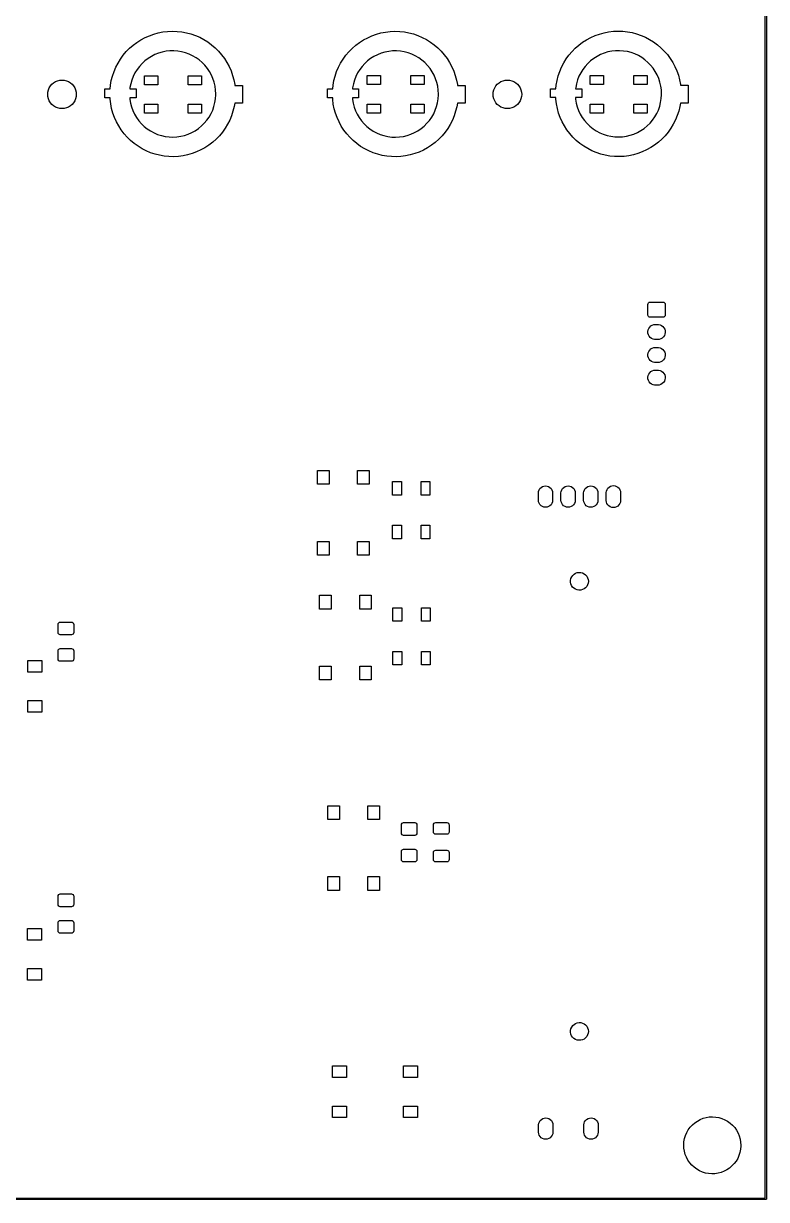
# Model space of a CAD drawing. Extents: x 119 to 479, y -311 to -51.
# Drawn here: x 395.8 to 479.1, y -311.1 to -179.1 of the extents above; entities that cross this region are included whole.
import ezdxf

# ---------------------------------------------------------------- set-up
doc = ezdxf.new("R2010")
doc.units = 0
doc.layers.add('BLACK', color=7, linetype='CONTINUOUS')

msp = doc.modelspace()

# ---------------------------------------------------------------- linework, layer by layer
at = {"layer": 'BLACK', "linetype": 'CONTINUOUS'}
for p, q in [((478.925, -310.925), (478.925, -51.075)), ((479.075, -51), (479.075, -311)), ((408.913, -180.973), (409.378, -180.723)), ((409.378, -180.723), (409.861, -180.509)), ((409.861, -180.509), (410.358, -180.331)), ((410.358, -180.331), (410.868, -180.191)), ((410.868, -180.191), (411.386, -180.09)), ((411.386, -180.09), (411.911, -180.028)), ((411.911, -180.028), (412.438, -180.005)), ((412.438, -180.005), (412.966, -180.022)), ((412.966, -180.022), (413.492, -180.079)), ((413.492, -180.079), (414.011, -180.175)), ((414.011, -180.175), (414.522, -180.309)), ((414.522, -180.309), (415.021, -180.482)), ((415.021, -180.482), (415.506, -180.691)), ((415.506, -180.691), (415.974, -180.936)), ((433.883, -180.983), (434.348, -180.733)), ((434.348, -180.733), (434.831, -180.519)), ((434.831, -180.519), (435.328, -180.341)), ((435.328, -180.341), (435.838, -180.201)), ((435.838, -180.201), (436.356, -180.1)), ((436.356, -180.1), (436.881, -180.038)), ((436.881, -180.038), (437.408, -180.015)), ((437.408, -180.015), (437.936, -180.032)), ((437.936, -180.032), (438.462, -180.089)), ((438.462, -180.089), (438.981, -180.185)), ((438.981, -180.185), (439.492, -180.319)), ((439.492, -180.319), (439.991, -180.492)), ((439.991, -180.492), (440.476, -180.701)), ((440.476, -180.701), (440.944, -180.946)), ((458.903, -180.963), (459.368, -180.713)), ((459.368, -180.713), (459.851, -180.499)), ((459.851, -180.499), (460.348, -180.321)), ((460.348, -180.321), (460.858, -180.181)), ((460.858, -180.181), (461.376, -180.08)), ((461.376, -180.08), (461.901, -180.018)), ((461.901, -180.018), (462.428, -179.995)), ((462.428, -179.995), (462.956, -180.012)), ((462.956, -180.012), (463.482, -180.069)), ((463.482, -180.069), (464.001, -180.165)), ((464.001, -180.165), (464.512, -180.299)), ((464.512, -180.299), (465.011, -180.472)), ((465.011, -180.472), (465.496, -180.681)), ((465.496, -180.681), (465.964, -180.926)), ((407.277, -182.298), (407.647, -181.922)), ((407.647, -181.922), (408.045, -181.574)), ((408.045, -181.574), (408.468, -181.257)), ((408.468, -181.257), (408.913, -180.973)), ((415.974, -180.936), (416.422, -181.216)), ((416.422, -181.216), (416.848, -181.528)), ((416.848, -181.528), (417.249, -181.871)), ((417.249, -181.871), (417.624, -182.244)), ((432.247, -182.308), (432.617, -181.932)), ((432.617, -181.932), (433.015, -181.584)), ((433.015, -181.584), (433.438, -181.267)), ((433.438, -181.267), (433.883, -180.983)), ((440.944, -180.946), (441.392, -181.226)), ((441.392, -181.226), (441.818, -181.538)), ((441.818, -181.538), (442.219, -181.881)), ((442.219, -181.881), (442.594, -182.254)), ((457.267, -182.288), (457.637, -181.912)), ((457.637, -181.912), (458.035, -181.564)), ((458.035, -181.564), (458.458, -181.247)), ((458.458, -181.247), (458.903, -180.963)), ((465.964, -180.926), (466.412, -181.206)), ((466.412, -181.206), (466.838, -181.518)), ((466.838, -181.518), (467.239, -181.861)), ((467.239, -181.861), (467.614, -182.234)), ((406.348, -183.578), (406.625, -183.129)), ((406.625, -183.129), (406.936, -182.701)), ((406.936, -182.701), (407.277, -182.298)), ((409.364, -183.337), (409.041, -183.635)), ((409.713, -183.071), (409.364, -183.337)), ((410.085, -182.837), (409.713, -183.071)), ((410.476, -182.637), (410.085, -182.837)), ((410.884, -182.474), (410.476, -182.637)), ((411.304, -182.349), (410.884, -182.474)), ((411.735, -182.262), (411.304, -182.349)), ((412.171, -182.215), (411.735, -182.262)), ((412.61, -182.207), (412.171, -182.215)), ((413.048, -182.239), (412.61, -182.207)), ((413.482, -182.311), (413.048, -182.239)), ((413.906, -182.422), (413.482, -182.311)), ((414.32, -182.57), (413.906, -182.422)), ((414.718, -182.756), (414.32, -182.57)), ((415.097, -182.977), (414.718, -182.756)), ((415.455, -183.231), (415.097, -182.977)), ((415.788, -183.517), (415.455, -183.231)), ((417.624, -182.244), (417.969, -182.643)), ((417.969, -182.643), (418.284, -183.068)), ((418.284, -183.068), (418.566, -183.514)), ((431.318, -183.588), (431.595, -183.139)), ((431.595, -183.139), (431.906, -182.711)), ((431.906, -182.711), (432.247, -182.308)), ((434.334, -183.347), (434.011, -183.645)), ((434.683, -183.081), (434.334, -183.347)), ((435.055, -182.847), (434.683, -183.081)), ((435.446, -182.647), (435.055, -182.847)), ((435.854, -182.484), (435.446, -182.647)), ((436.274, -182.359), (435.854, -182.484)), ((436.705, -182.272), (436.274, -182.359)), ((437.141, -182.225), (436.705, -182.272)), ((437.58, -182.217), (437.141, -182.225)), ((438.018, -182.249), (437.58, -182.217)), ((438.452, -182.321), (438.018, -182.249)), ((438.876, -182.432), (438.452, -182.321)), ((439.29, -182.58), (438.876, -182.432)), ((439.688, -182.766), (439.29, -182.58)), ((440.067, -182.987), (439.688, -182.766)), ((440.425, -183.241), (440.067, -182.987)), ((440.758, -183.527), (440.425, -183.241)), ((442.594, -182.254), (442.939, -182.653)), ((442.939, -182.653), (443.254, -183.078)), ((443.254, -183.078), (443.536, -183.524)), ((456.338, -183.568), (456.615, -183.119)), ((456.615, -183.119), (456.926, -182.691)), ((456.926, -182.691), (457.267, -182.288)), ((459.354, -183.327), (459.031, -183.625)), ((459.703, -183.061), (459.354, -183.327)), ((460.075, -182.827), (459.703, -183.061)), ((460.466, -182.627), (460.075, -182.827)), ((460.874, -182.464), (460.466, -182.627)), ((461.294, -182.339), (460.874, -182.464)), ((461.725, -182.252), (461.294, -182.339)), ((462.161, -182.205), (461.725, -182.252)), ((462.6, -182.197), (462.161, -182.205)), ((463.038, -182.229), (462.6, -182.197)), ((463.472, -182.301), (463.038, -182.229)), ((463.896, -182.412), (463.472, -182.301)), ((464.31, -182.56), (463.896, -182.412)), ((464.708, -182.746), (464.31, -182.56)), ((465.087, -182.967), (464.708, -182.746)), ((465.445, -183.221), (465.087, -182.967)), ((465.778, -183.507), (465.445, -183.221)), ((467.614, -182.234), (467.959, -182.633)), ((467.959, -182.633), (468.274, -183.058)), ((468.274, -183.058), (468.556, -183.504)), ((405.729, -185.034), (405.899, -184.534)), ((405.899, -184.534), (406.106, -184.048)), ((406.106, -184.048), (406.348, -183.578)), ((408.251, -184.684), (408.054, -185.076)), ((408.482, -184.311), (408.251, -184.684)), ((408.746, -183.96), (408.482, -184.311)), ((409.041, -183.635), (408.746, -183.96)), ((416.094, -183.832), (415.788, -183.517)), ((416.371, -184.173), (416.094, -183.832)), ((416.615, -184.538), (416.371, -184.173)), ((416.825, -184.923), (416.615, -184.538)), ((418.566, -183.514), (418.813, -183.981)), ((418.813, -183.981), (419.025, -184.465)), ((419.025, -184.465), (419.2, -184.963)), ((430.699, -185.044), (430.869, -184.544)), ((430.869, -184.544), (431.076, -184.058)), ((431.076, -184.058), (431.318, -183.588)), ((433.221, -184.694), (433.024, -185.086)), ((433.452, -184.321), (433.221, -184.694)), ((433.716, -183.97), (433.452, -184.321)), ((434.011, -183.645), (433.716, -183.97)), ((441.064, -183.842), (440.758, -183.527)), ((441.341, -184.183), (441.064, -183.842)), ((441.585, -184.548), (441.341, -184.183)), ((441.795, -184.933), (441.585, -184.548)), ((443.536, -183.524), (443.783, -183.991)), ((443.783, -183.991), (443.995, -184.475)), ((443.995, -184.475), (444.17, -184.973)), ((455.719, -185.024), (455.889, -184.524)), ((455.889, -184.524), (456.096, -184.038)), ((456.096, -184.038), (456.338, -183.568)), ((458.241, -184.674), (458.044, -185.066)), ((458.472, -184.301), (458.241, -184.674)), ((458.736, -183.95), (458.472, -184.301)), ((459.031, -183.625), (458.736, -183.95)), ((466.084, -183.822), (465.778, -183.507)), ((466.361, -184.163), (466.084, -183.822)), ((466.605, -184.528), (466.361, -184.163)), ((466.815, -184.913), (466.605, -184.528)), ((468.556, -183.504), (468.803, -183.971)), ((468.803, -183.971), (469.015, -184.455)), ((469.015, -184.455), (469.19, -184.953)), ((398.766, -186.15), (398.929, -185.959)), ((398.929, -185.959), (399.12, -185.796)), ((399.12, -185.796), (399.334, -185.664)), ((399.334, -185.664), (399.566, -185.568)), ((399.566, -185.568), (399.81, -185.51)), ((399.81, -185.51), (400.06, -185.49)), ((400.06, -185.49), (400.31, -185.51)), ((400.31, -185.51), (400.554, -185.568)), ((400.554, -185.568), (400.786, -185.664)), ((400.786, -185.664), (401, -185.796)), ((401, -185.796), (401.191, -185.959)), ((401.191, -185.959), (401.354, -186.15)), ((405.504, -186.065), (405.597, -185.545)), ((405.597, -185.545), (405.729, -185.034)), ((407.771, -185.907), (407.688, -186.338)), ((407.894, -185.485), (407.771, -185.907)), ((408.054, -185.076), (407.894, -185.485)), ((409.315, -186.01), (409.315, -185.01)), ((409.315, -185.01), (410.815, -185.01)), ((410.815, -186.01), (409.315, -186.01)), ((410.815, -185.01), (410.815, -186.01)), ((414.215, -186.01), (414.215, -185.01)), ((414.215, -185.01), (415.715, -185.01)), ((415.715, -186.01), (414.215, -186.01)), ((415.715, -185.01), (415.715, -186.01)), ((417, -185.326), (416.825, -184.923)), ((417.137, -185.743), (417, -185.326)), ((417.235, -186.171), (417.137, -185.743)), ((419.2, -184.963), (419.337, -185.473)), ((419.337, -185.473), (419.436, -185.992)), ((419.436, -185.992), (419.446, -186.085)), ((430.474, -186.075), (430.567, -185.555)), ((430.567, -185.555), (430.699, -185.044)), ((432.741, -185.917), (432.658, -186.348)), ((432.864, -185.495), (432.741, -185.917)), ((433.024, -185.086), (432.864, -185.495)), ((434.28, -185.99), (434.28, -184.99)), ((434.28, -184.99), (435.78, -184.99)), ((435.78, -185.99), (434.28, -185.99)), ((435.78, -184.99), (435.78, -185.99)), ((439.18, -185.99), (439.18, -184.99)), ((439.18, -184.99), (440.68, -184.99)), ((440.68, -185.99), (439.18, -185.99)), ((440.68, -184.99), (440.68, -185.99)), ((441.97, -185.336), (441.795, -184.933)), ((442.107, -185.753), (441.97, -185.336)), ((442.205, -186.181), (442.107, -185.753)), ((444.17, -184.973), (444.307, -185.483)), ((444.307, -185.483), (444.406, -186.002)), ((444.406, -186.002), (444.416, -186.095)), ((448.726, -186.15), (448.889, -185.959)), ((448.889, -185.959), (449.08, -185.796)), ((449.08, -185.796), (449.294, -185.664)), ((449.294, -185.664), (449.526, -185.568)), ((449.526, -185.568), (449.77, -185.51)), ((449.77, -185.51), (450.02, -185.49)), ((450.02, -185.49), (450.27, -185.51)), ((450.27, -185.51), (450.514, -185.568)), ((450.514, -185.568), (450.746, -185.664)), ((450.746, -185.664), (450.96, -185.796)), ((450.96, -185.796), (451.151, -185.959)), ((451.151, -185.959), (451.314, -186.15)), ((455.494, -186.055), (455.587, -185.535)), ((455.587, -185.535), (455.719, -185.024)), ((457.761, -185.897), (457.678, -186.328)), ((457.884, -185.475), (457.761, -185.897)), ((458.044, -185.066), (457.884, -185.475)), ((459.305, -185.985), (459.305, -184.985)), ((459.305, -184.985), (460.805, -184.985)), ((460.805, -185.985), (459.305, -185.985)), ((460.805, -184.985), (460.805, -185.985)), ((464.205, -185.985), (464.205, -184.985)), ((464.205, -184.985), (465.705, -184.985)), ((465.705, -185.985), (464.205, -185.985)), ((465.705, -184.985), (465.705, -185.985)), ((466.99, -185.316), (466.815, -184.913)), ((467.127, -185.733), (466.99, -185.316)), ((467.225, -186.161), (467.127, -185.733)), ((469.19, -184.953), (469.327, -185.463)), ((469.327, -185.463), (469.426, -185.982)), ((469.426, -185.982), (469.436, -186.075)), ((398.46, -187.09), (398.48, -186.84)), ((398.48, -187.34), (398.46, -187.09)), ((398.48, -186.84), (398.538, -186.596)), ((398.538, -187.584), (398.48, -187.34)), ((398.538, -186.596), (398.634, -186.364)), ((398.634, -186.364), (398.766, -186.15)), ((401.354, -186.15), (401.486, -186.364)), ((401.486, -186.364), (401.582, -186.596)), ((401.582, -186.596), (401.64, -186.84)), ((401.64, -187.34), (401.582, -187.584)), ((401.64, -186.84), (401.66, -187.09)), ((401.66, -187.09), (401.64, -187.34)), ((404.865, -187.469), (404.865, -186.48)), ((404.865, -186.48), (405.462, -186.48)), ((405.462, -186.48), (405.504, -186.065)), ((407.688, -186.338), (407.673, -186.48)), ((407.673, -186.48), (408.365, -186.48)), ((408.365, -186.48), (408.365, -187.469)), ((417.295, -186.606), (417.235, -186.171)), ((417.285, -187.584), (417.314, -187.146)), ((417.315, -187.045), (417.295, -186.606)), ((417.314, -187.146), (417.315, -187.045)), ((419.446, -186.085), (420.315, -186.085)), ((420.315, -186.085), (420.315, -188.085)), ((429.835, -187.479), (429.835, -186.49)), ((429.835, -186.49), (430.432, -186.49)), ((430.432, -186.49), (430.474, -186.075)), ((432.658, -186.348), (432.643, -186.49)), ((432.643, -186.49), (433.335, -186.49)), ((433.335, -186.49), (433.335, -187.479)), ((442.265, -186.616), (442.205, -186.181)), ((442.255, -187.594), (442.284, -187.156)), ((442.285, -187.055), (442.265, -186.616)), ((442.284, -187.156), (442.285, -187.055)), ((444.416, -186.095), (445.285, -186.095)), ((445.285, -186.095), (445.285, -188.095)), ((448.42, -187.09), (448.44, -186.84)), ((448.44, -187.34), (448.42, -187.09)), ((448.44, -186.84), (448.498, -186.596)), ((448.498, -187.584), (448.44, -187.34)), ((448.498, -186.596), (448.594, -186.364)), ((448.594, -186.364), (448.726, -186.15)), ((451.314, -186.15), (451.446, -186.364)), ((451.446, -186.364), (451.542, -186.596)), ((451.542, -186.596), (451.6, -186.84)), ((451.6, -187.34), (451.542, -187.584)), ((451.6, -186.84), (451.62, -187.09)), ((451.62, -187.09), (451.6, -187.34)), ((454.855, -187.459), (454.855, -186.47)), ((454.855, -186.47), (455.452, -186.47)), ((455.452, -186.47), (455.494, -186.055)), ((457.678, -186.328), (457.663, -186.47)), ((457.663, -186.47), (458.355, -186.47)), ((458.355, -186.47), (458.355, -187.459)), ((467.285, -186.596), (467.225, -186.161)), ((467.275, -187.574), (467.304, -187.136)), ((467.305, -187.035), (467.285, -186.596)), ((467.304, -187.136), (467.305, -187.035)), ((469.436, -186.075), (470.305, -186.075)), ((470.305, -186.075), (470.305, -188.075)), ((398.634, -187.816), (398.538, -187.584)), ((398.766, -188.03), (398.634, -187.816)), ((398.929, -188.221), (398.766, -188.03)), ((399.12, -188.384), (398.929, -188.221)), ((399.334, -188.516), (399.12, -188.384)), ((399.566, -188.612), (399.334, -188.516)), ((399.81, -188.67), (399.566, -188.612)), ((400.554, -188.612), (400.31, -188.67)), ((400.786, -188.516), (400.554, -188.612)), ((401, -188.384), (400.786, -188.516)), ((401.191, -188.221), (401, -188.384)), ((401.354, -188.03), (401.191, -188.221)), ((401.486, -187.816), (401.354, -188.03)), ((401.582, -187.584), (401.486, -187.816)), ((405.453, -187.469), (404.865, -187.469)), ((405.461, -187.646), (405.453, -187.469)), ((405.526, -188.17), (405.461, -187.646)), ((405.63, -188.688), (405.526, -188.17)), ((408.365, -187.469), (407.659, -187.469)), ((407.659, -187.469), (407.674, -187.651)), ((407.674, -187.651), (407.749, -188.084)), ((407.749, -188.084), (407.862, -188.508)), ((407.862, -188.508), (408.014, -188.92)), ((409.315, -189.21), (409.315, -188.21)), ((409.315, -188.21), (410.815, -188.21)), ((410.815, -188.21), (410.815, -189.21)), ((414.215, -189.21), (414.215, -188.21)), ((414.215, -188.21), (415.715, -188.21)), ((415.715, -188.21), (415.715, -189.21)), ((416.963, -188.858), (417.108, -188.444)), ((417.108, -188.444), (417.216, -188.018)), ((417.216, -188.018), (417.285, -187.584)), ((419.369, -188.472), (419.242, -188.985)), ((419.434, -188.085), (419.369, -188.472)), ((420.315, -188.085), (419.434, -188.085)), ((430.423, -187.479), (429.835, -187.479)), ((430.431, -187.656), (430.423, -187.479)), ((430.496, -188.18), (430.431, -187.656)), ((430.6, -188.698), (430.496, -188.18)), ((433.335, -187.479), (432.629, -187.479)), ((432.629, -187.479), (432.644, -187.661)), ((432.644, -187.661), (432.719, -188.094)), ((432.719, -188.094), (432.832, -188.518)), ((432.832, -188.518), (432.984, -188.93)), ((434.28, -189.19), (434.28, -188.19)), ((434.28, -188.19), (435.78, -188.19)), ((435.78, -188.19), (435.78, -189.19)), ((439.18, -189.19), (439.18, -188.19)), ((439.18, -188.19), (440.68, -188.19)), ((440.68, -188.19), (440.68, -189.19)), ((441.933, -188.868), (442.078, -188.454)), ((442.078, -188.454), (442.186, -188.028)), ((442.186, -188.028), (442.255, -187.594)), ((444.339, -188.482), (444.212, -188.995)), ((444.404, -188.095), (444.339, -188.482)), ((445.285, -188.095), (444.404, -188.095)), ((448.594, -187.816), (448.498, -187.584)), ((448.726, -188.03), (448.594, -187.816)), ((448.889, -188.221), (448.726, -188.03)), ((449.08, -188.384), (448.889, -188.221)), ((449.294, -188.516), (449.08, -188.384)), ((449.526, -188.612), (449.294, -188.516)), ((449.77, -188.67), (449.526, -188.612)), ((450.514, -188.612), (450.27, -188.67)), ((450.746, -188.516), (450.514, -188.612)), ((450.96, -188.384), (450.746, -188.516)), ((451.151, -188.221), (450.96, -188.384)), ((451.314, -188.03), (451.151, -188.221)), ((451.446, -187.816), (451.314, -188.03)), ((451.542, -187.584), (451.446, -187.816)), ((455.443, -187.459), (454.855, -187.459)), ((455.451, -187.636), (455.443, -187.459)), ((455.516, -188.16), (455.451, -187.636)), ((455.62, -188.678), (455.516, -188.16)), ((458.355, -187.459), (457.649, -187.459)), ((457.649, -187.459), (457.664, -187.641)), ((457.664, -187.641), (457.739, -188.074)), ((457.739, -188.074), (457.852, -188.498)), ((457.852, -188.498), (458.004, -188.91)), ((459.305, -189.185), (459.305, -188.185)), ((459.305, -188.185), (460.805, -188.185)), ((460.805, -188.185), (460.805, -189.185)), ((464.205, -189.185), (464.205, -188.185)), ((464.205, -188.185), (465.705, -188.185)), ((465.705, -188.185), (465.705, -189.185)), ((466.953, -188.848), (467.098, -188.434)), ((467.098, -188.434), (467.206, -188.008)), ((467.206, -188.008), (467.275, -187.574)), ((469.359, -188.462), (469.232, -188.975)), ((469.424, -188.075), (469.359, -188.462)), ((470.305, -188.075), (469.424, -188.075)), ((400.06, -188.69), (399.81, -188.67)), ((400.31, -188.67), (400.06, -188.69)), ((405.773, -189.197), (405.63, -188.688)), ((405.953, -189.693), (405.773, -189.197)), ((406.17, -190.175), (405.953, -189.693)), ((408.014, -188.92), (408.202, -189.317)), ((408.202, -189.317), (408.426, -189.695)), ((408.426, -189.695), (408.682, -190.051)), ((410.815, -189.21), (409.315, -189.21)), ((415.715, -189.21), (414.215, -189.21)), ((416.31, -189.998), (416.562, -189.638)), ((416.562, -189.638), (416.78, -189.257)), ((416.78, -189.257), (416.963, -188.858)), ((418.876, -189.975), (418.638, -190.447)), ((419.078, -189.487), (418.876, -189.975)), ((419.242, -188.985), (419.078, -189.487)), ((430.743, -189.207), (430.6, -188.698)), ((430.923, -189.703), (430.743, -189.207)), ((431.14, -190.185), (430.923, -189.703)), ((432.984, -188.93), (433.172, -189.327)), ((433.172, -189.327), (433.396, -189.705)), ((433.396, -189.705), (433.652, -190.061)), ((435.78, -189.19), (434.28, -189.19)), ((440.68, -189.19), (439.18, -189.19)), ((441.28, -190.008), (441.532, -189.648)), ((441.532, -189.648), (441.75, -189.267)), ((441.75, -189.267), (441.933, -188.868)), ((444.048, -189.497), (443.846, -189.985)), ((444.212, -188.995), (444.048, -189.497)), ((450.02, -188.69), (449.77, -188.67)), ((450.27, -188.67), (450.02, -188.69)), ((455.763, -189.187), (455.62, -188.678)), ((455.943, -189.683), (455.763, -189.187)), ((456.16, -190.165), (455.943, -189.683)), ((458.004, -188.91), (458.192, -189.307)), ((458.192, -189.307), (458.416, -189.685)), ((458.416, -189.685), (458.672, -190.041)), ((460.805, -189.185), (459.305, -189.185)), ((465.705, -189.185), (464.205, -189.185)), ((466.3, -189.988), (466.552, -189.628)), ((466.552, -189.628), (466.77, -189.247)), ((466.77, -189.247), (466.953, -188.848)), ((468.866, -189.965), (468.628, -190.437)), ((469.068, -189.477), (468.866, -189.965)), ((469.232, -188.975), (469.068, -189.477)), ((406.422, -190.639), (406.17, -190.175)), ((406.709, -191.083), (406.422, -190.639)), ((407.028, -191.504), (406.709, -191.083)), ((408.682, -190.051), (408.971, -190.382)), ((408.971, -190.382), (409.287, -190.686)), ((409.287, -190.686), (409.631, -190.96)), ((409.631, -190.96), (409.997, -191.202)), ((409.997, -191.202), (410.384, -191.409)), ((414.627, -191.38), (415.011, -191.167)), ((415.011, -191.167), (415.374, -190.92)), ((415.374, -190.92), (415.714, -190.641)), ((415.714, -190.641), (416.026, -190.333)), ((416.026, -190.333), (416.31, -189.998)), ((418.366, -190.9), (418.06, -191.33)), ((418.638, -190.447), (418.366, -190.9)), ((431.392, -190.649), (431.14, -190.185)), ((431.679, -191.093), (431.392, -190.649)), ((431.998, -191.514), (431.679, -191.093)), ((433.652, -190.061), (433.941, -190.392)), ((433.941, -190.392), (434.257, -190.696)), ((434.257, -190.696), (434.601, -190.97)), ((434.601, -190.97), (434.967, -191.212)), ((434.967, -191.212), (435.354, -191.419)), ((439.597, -191.39), (439.981, -191.177)), ((439.981, -191.177), (440.344, -190.93)), ((440.344, -190.93), (440.684, -190.651)), ((440.684, -190.651), (440.996, -190.343)), ((440.996, -190.343), (441.28, -190.008)), ((443.336, -190.91), (443.03, -191.34)), ((443.608, -190.457), (443.336, -190.91)), ((443.846, -189.985), (443.608, -190.457)), ((456.412, -190.629), (456.16, -190.165)), ((456.699, -191.073), (456.412, -190.629)), ((457.018, -191.494), (456.699, -191.073)), ((458.672, -190.041), (458.961, -190.372)), ((458.961, -190.372), (459.277, -190.676)), ((459.277, -190.676), (459.621, -190.95)), ((459.621, -190.95), (459.987, -191.192)), ((459.987, -191.192), (460.374, -191.399)), ((464.617, -191.37), (465.001, -191.157)), ((465.001, -191.157), (465.364, -190.91)), ((465.364, -190.91), (465.704, -190.631)), ((465.704, -190.631), (466.016, -190.323)), ((466.016, -190.323), (466.3, -189.988)), ((468.356, -190.89), (468.05, -191.32)), ((468.628, -190.437), (468.356, -190.89)), ((407.377, -191.9), (407.028, -191.504)), ((407.756, -192.268), (407.377, -191.9)), ((408.161, -192.607), (407.756, -192.268)), ((408.59, -192.915), (408.161, -192.607)), ((410.384, -191.409), (410.788, -191.581)), ((410.788, -191.581), (411.206, -191.715)), ((411.206, -191.715), (411.635, -191.811)), ((411.635, -191.811), (412.07, -191.868)), ((412.07, -191.868), (412.509, -191.884)), ((412.509, -191.884), (412.948, -191.861)), ((412.948, -191.861), (413.382, -191.799)), ((413.382, -191.799), (413.809, -191.697)), ((413.809, -191.697), (414.225, -191.557)), ((414.225, -191.557), (414.627, -191.38)), ((416.963, -192.469), (416.543, -192.79)), ((417.357, -192.117), (416.963, -192.469)), ((417.723, -191.737), (417.357, -192.117)), ((418.06, -191.33), (417.723, -191.737)), ((432.347, -191.91), (431.998, -191.514)), ((432.726, -192.278), (432.347, -191.91)), ((433.131, -192.617), (432.726, -192.278)), ((433.56, -192.925), (433.131, -192.617)), ((435.354, -191.419), (435.758, -191.591)), ((435.758, -191.591), (436.176, -191.725)), ((436.176, -191.725), (436.605, -191.821)), ((436.605, -191.821), (437.04, -191.878)), ((437.04, -191.878), (437.479, -191.894)), ((437.479, -191.894), (437.918, -191.871)), ((437.918, -191.871), (438.352, -191.809)), ((438.352, -191.809), (438.779, -191.707)), ((438.779, -191.707), (439.195, -191.567)), ((439.195, -191.567), (439.597, -191.39)), ((441.933, -192.479), (441.513, -192.8)), ((442.327, -192.127), (441.933, -192.479)), ((442.693, -191.747), (442.327, -192.127)), ((443.03, -191.34), (442.693, -191.747)), ((457.367, -191.89), (457.018, -191.494)), ((457.746, -192.258), (457.367, -191.89)), ((458.151, -192.597), (457.746, -192.258)), ((458.58, -192.905), (458.151, -192.597)), ((460.374, -191.399), (460.778, -191.571)), ((460.778, -191.571), (461.196, -191.705)), ((461.196, -191.705), (461.625, -191.801)), ((461.625, -191.801), (462.06, -191.858)), ((462.06, -191.858), (462.499, -191.874)), ((462.499, -191.874), (462.938, -191.851)), ((462.938, -191.851), (463.372, -191.789)), ((463.372, -191.789), (463.799, -191.687)), ((463.799, -191.687), (464.215, -191.547)), ((464.215, -191.547), (464.617, -191.37)), ((466.953, -192.459), (466.533, -192.78)), ((467.347, -192.107), (466.953, -192.459)), ((467.713, -191.727), (467.347, -192.107)), ((468.05, -191.32), (467.713, -191.727)), ((409.041, -193.19), (408.59, -192.915)), ((409.511, -193.43), (409.041, -193.19)), ((409.998, -193.634), (409.511, -193.43)), ((410.499, -193.802), (409.998, -193.634)), ((411.012, -193.931), (410.499, -193.802)), ((411.532, -194.021), (411.012, -193.931)), ((414.155, -193.881), (413.637, -193.988)), ((414.662, -193.736), (414.155, -193.881)), ((415.158, -193.553), (414.662, -193.736)), ((415.638, -193.334), (415.158, -193.553)), ((416.101, -193.079), (415.638, -193.334)), ((416.543, -192.79), (416.101, -193.079)), ((434.011, -193.2), (433.56, -192.925)), ((434.481, -193.44), (434.011, -193.2)), ((434.968, -193.644), (434.481, -193.44)), ((435.469, -193.812), (434.968, -193.644)), ((435.982, -193.941), (435.469, -193.812)), ((439.125, -193.891), (438.607, -193.998)), ((439.632, -193.746), (439.125, -193.891)), ((440.128, -193.563), (439.632, -193.746)), ((440.608, -193.344), (440.128, -193.563)), ((441.071, -193.089), (440.608, -193.344)), ((441.513, -192.8), (441.071, -193.089)), ((459.031, -193.18), (458.58, -192.905)), ((459.501, -193.42), (459.031, -193.18)), ((459.988, -193.624), (459.501, -193.42)), ((460.489, -193.792), (459.988, -193.624)), ((461.002, -193.921), (460.489, -193.792)), ((461.522, -194.011), (461.002, -193.921)), ((464.145, -193.871), (463.627, -193.978)), ((464.652, -193.726), (464.145, -193.871)), ((465.148, -193.543), (464.652, -193.726)), ((465.628, -193.324), (465.148, -193.543)), ((466.091, -193.069), (465.628, -193.324)), ((466.533, -192.78), (466.091, -193.069)), ((412.058, -194.072), (411.532, -194.021)), ((412.586, -194.084), (412.058, -194.072)), ((413.113, -194.056), (412.586, -194.084)), ((413.637, -193.988), (413.113, -194.056)), ((436.502, -194.031), (435.982, -193.941)), ((437.028, -194.082), (436.502, -194.031)), ((437.556, -194.094), (437.028, -194.082)), ((438.083, -194.066), (437.556, -194.094)), ((438.607, -193.998), (438.083, -194.066)), ((462.048, -194.062), (461.522, -194.011)), ((462.576, -194.074), (462.048, -194.062)), ((463.103, -194.046), (462.576, -194.074)), ((463.627, -193.978), (463.103, -194.046)), ((465.775, -210.65), (465.794, -210.554)), ((465.775, -211.85), (465.775, -210.65)), ((465.794, -210.554), (465.848, -210.473)), ((465.848, -210.473), (465.929, -210.419)), ((465.929, -210.419), (466.025, -210.4)), ((466.025, -210.4), (467.475, -210.4)), ((467.475, -210.4), (467.571, -210.419)), ((467.571, -210.419), (467.652, -210.473)), ((467.652, -210.473), (467.706, -210.554)), ((467.706, -210.554), (467.725, -210.65)), ((467.725, -210.65), (467.725, -211.85)), ((465.794, -211.946), (465.775, -211.85)), ((465.848, -212.027), (465.794, -211.946)), ((465.929, -212.081), (465.848, -212.027)), ((466.025, -212.1), (465.929, -212.081)), ((467.475, -212.1), (466.025, -212.1)), ((467.571, -212.081), (467.475, -212.1)), ((467.652, -212.027), (467.571, -212.081)), ((467.706, -211.946), (467.652, -212.027)), ((467.725, -211.85), (467.706, -211.946)), ((465.776, -213.703), (465.806, -213.521)), ((465.786, -213.886), (465.776, -213.703)), ((465.806, -213.521), (465.874, -213.351)), ((465.874, -213.351), (465.978, -213.199)), ((465.978, -213.199), (466.111, -213.073)), ((466.111, -213.073), (466.268, -212.978)), ((466.268, -212.978), (466.442, -212.92)), ((466.442, -212.92), (466.625, -212.9)), ((466.625, -212.9), (466.875, -212.9)), ((466.875, -212.9), (466.97, -212.905)), ((466.97, -212.905), (467.149, -212.945)), ((467.149, -212.945), (467.315, -213.023)), ((467.315, -213.023), (467.461, -213.134)), ((467.461, -213.134), (467.58, -213.275)), ((467.58, -213.275), (467.665, -213.437)), ((467.665, -213.437), (467.714, -213.614)), ((467.714, -213.614), (467.724, -213.797)), ((465.835, -214.063), (465.786, -213.886)), ((465.92, -214.225), (465.835, -214.063)), ((466.039, -214.366), (465.92, -214.225)), ((466.185, -214.477), (466.039, -214.366)), ((466.351, -214.555), (466.185, -214.477)), ((466.53, -214.595), (466.351, -214.555)), ((466.625, -214.6), (466.53, -214.595)), ((466.875, -214.6), (466.625, -214.6)), ((467.058, -214.58), (466.875, -214.6)), ((467.232, -214.522), (467.058, -214.58)), ((467.389, -214.427), (467.232, -214.522)), ((467.522, -214.301), (467.389, -214.427)), ((467.626, -214.149), (467.522, -214.301)), ((467.694, -213.979), (467.626, -214.149)), ((467.724, -213.797), (467.694, -213.979)), ((465.776, -216.283), (465.806, -216.101)), ((465.786, -216.466), (465.776, -216.283)), ((465.806, -216.101), (465.874, -215.931)), ((465.874, -215.931), (465.978, -215.779)), ((465.978, -215.779), (466.111, -215.653)), ((466.111, -215.653), (466.268, -215.558)), ((466.268, -215.558), (466.442, -215.5)), ((466.442, -215.5), (466.625, -215.48)), ((466.625, -215.48), (466.875, -215.48)), ((466.875, -215.48), (466.97, -215.485)), ((466.97, -215.485), (467.149, -215.525)), ((467.149, -215.525), (467.315, -215.603)), ((467.315, -215.603), (467.461, -215.714)), ((467.461, -215.714), (467.58, -215.855)), ((467.58, -215.855), (467.665, -216.017)), ((467.665, -216.017), (467.714, -216.194)), ((467.714, -216.194), (467.724, -216.377)), ((465.835, -216.643), (465.786, -216.466)), ((465.92, -216.805), (465.835, -216.643)), ((466.039, -216.946), (465.92, -216.805)), ((466.185, -217.057), (466.039, -216.946)), ((466.351, -217.135), (466.185, -217.057)), ((466.53, -217.175), (466.351, -217.135)), ((466.625, -217.18), (466.53, -217.175)), ((466.875, -217.18), (466.625, -217.18)), ((467.058, -217.16), (466.875, -217.18)), ((467.232, -217.102), (467.058, -217.16)), ((467.389, -217.007), (467.232, -217.102)), ((467.522, -216.881), (467.389, -217.007)), ((467.626, -216.729), (467.522, -216.881)), ((467.694, -216.559), (467.626, -216.729)), ((467.724, -216.377), (467.694, -216.559)), ((465.776, -218.823), (465.806, -218.641)), ((465.786, -219.006), (465.776, -218.823)), ((465.806, -218.641), (465.874, -218.471)), ((465.874, -218.471), (465.978, -218.319)), ((465.978, -218.319), (466.111, -218.193)), ((466.111, -218.193), (466.268, -218.098)), ((466.268, -218.098), (466.442, -218.04)), ((466.442, -218.04), (466.625, -218.02)), ((466.625, -218.02), (466.875, -218.02)), ((466.875, -218.02), (466.97, -218.025)), ((466.97, -218.025), (467.149, -218.065)), ((467.149, -218.065), (467.315, -218.143)), ((467.315, -218.143), (467.461, -218.254)), ((467.461, -218.254), (467.58, -218.395)), ((467.58, -218.395), (467.665, -218.557)), ((467.665, -218.557), (467.714, -218.734)), ((467.724, -218.917), (467.694, -219.099)), ((467.714, -218.734), (467.724, -218.917)), ((465.835, -219.183), (465.786, -219.006)), ((465.92, -219.345), (465.835, -219.183)), ((466.039, -219.486), (465.92, -219.345)), ((466.185, -219.597), (466.039, -219.486)), ((466.351, -219.675), (466.185, -219.597)), ((466.53, -219.715), (466.351, -219.675)), ((466.625, -219.72), (466.53, -219.715)), ((466.875, -219.72), (466.625, -219.72)), ((467.058, -219.7), (466.875, -219.72)), ((467.232, -219.642), (467.058, -219.7)), ((467.389, -219.547), (467.232, -219.642)), ((467.522, -219.421), (467.389, -219.547)), ((467.626, -219.269), (467.522, -219.421)), ((467.694, -219.099), (467.626, -219.269)), ((428.72, -230.84), (428.72, -229.29)), ((428.72, -229.29), (430.02, -229.29)), ((430.02, -229.29), (430.02, -230.84)), ((433.22, -230.84), (433.22, -229.29)), ((433.22, -229.29), (434.52, -229.29)), ((434.52, -229.29), (434.52, -230.84)), ((430.02, -230.84), (428.72, -230.84)), ((434.52, -230.84), (433.22, -230.84)), ((437.13, -232.04), (437.13, -230.54)), ((437.13, -230.54), (438.13, -230.54)), ((438.13, -230.54), (438.13, -232.04)), ((440.33, -232.04), (440.33, -230.54)), ((440.33, -230.54), (441.33, -230.54)), ((441.33, -230.54), (441.33, -232.04)), ((438.13, -232.04), (437.13, -232.04)), ((441.33, -232.04), (440.33, -232.04)), ((453.49, -231.809), (453.512, -231.632)), ((453.49, -231.82), (453.49, -231.809)), ((453.49, -232.62), (453.49, -231.82)), ((453.512, -231.632), (453.573, -231.464)), ((453.573, -231.464), (453.67, -231.314)), ((453.67, -231.314), (453.797, -231.19)), ((453.797, -231.19), (453.949, -231.096)), ((453.949, -231.096), (454.118, -231.039)), ((454.118, -231.039), (454.296, -231.02)), ((454.296, -231.02), (454.473, -231.041)), ((454.473, -231.041), (454.641, -231.101)), ((454.641, -231.101), (454.791, -231.197)), ((454.791, -231.197), (454.917, -231.323)), ((454.917, -231.323), (455.011, -231.474)), ((455.011, -231.474), (455.07, -231.643)), ((455.07, -231.643), (455.09, -231.82)), ((455.09, -231.82), (455.09, -232.62)), ((456.03, -231.809), (456.052, -231.632)), ((456.03, -231.82), (456.03, -231.809)), ((456.03, -232.62), (456.03, -231.82)), ((456.052, -231.632), (456.113, -231.464)), ((456.113, -231.464), (456.21, -231.314)), ((456.21, -231.314), (456.337, -231.19)), ((456.337, -231.19), (456.489, -231.096)), ((456.489, -231.096), (456.658, -231.039)), ((456.658, -231.039), (456.836, -231.02)), ((456.836, -231.02), (457.013, -231.041)), ((457.013, -231.041), (457.181, -231.101)), ((457.181, -231.101), (457.331, -231.197)), ((457.331, -231.197), (457.457, -231.323)), ((457.457, -231.323), (457.551, -231.474)), ((457.551, -231.474), (457.61, -231.643)), ((457.61, -231.643), (457.63, -231.82)), ((457.63, -231.82), (457.63, -232.62)), ((458.57, -231.809), (458.592, -231.632)), ((458.57, -231.82), (458.57, -231.809)), ((458.57, -232.62), (458.57, -231.82)), ((458.592, -231.632), (458.653, -231.464)), ((458.653, -231.464), (458.75, -231.314)), ((458.75, -231.314), (458.877, -231.19)), ((458.877, -231.19), (459.029, -231.096)), ((459.029, -231.096), (459.198, -231.039)), ((459.198, -231.039), (459.376, -231.02)), ((459.376, -231.02), (459.553, -231.041)), ((459.553, -231.041), (459.721, -231.101)), ((459.721, -231.101), (459.871, -231.197)), ((459.871, -231.197), (459.997, -231.323)), ((459.997, -231.323), (460.091, -231.474)), ((460.091, -231.474), (460.15, -231.643)), ((460.15, -231.643), (460.17, -231.82)), ((460.17, -231.82), (460.17, -232.62)), ((461.11, -231.778), (461.132, -231.601)), ((461.11, -231.789), (461.11, -231.778)), ((461.11, -232.651), (461.11, -231.789)), ((461.132, -231.601), (461.193, -231.433)), ((461.193, -231.433), (461.29, -231.283)), ((461.29, -231.283), (461.417, -231.159)), ((461.417, -231.159), (461.569, -231.065)), ((461.569, -231.065), (461.738, -231.008)), ((461.738, -231.008), (461.916, -230.989)), ((461.916, -230.989), (462.093, -231.01)), ((462.093, -231.01), (462.261, -231.07)), ((462.261, -231.07), (462.411, -231.166)), ((462.411, -231.166), (462.537, -231.292)), ((462.537, -231.292), (462.631, -231.443)), ((462.631, -231.443), (462.69, -231.612)), ((462.69, -231.612), (462.71, -231.789)), ((462.71, -231.789), (462.71, -232.651)), ((453.51, -232.797), (453.49, -232.62)), ((453.569, -232.966), (453.51, -232.797)), ((453.663, -233.117), (453.569, -232.966)), ((453.789, -233.243), (453.663, -233.117)), ((453.939, -233.339), (453.789, -233.243)), ((454.107, -233.399), (453.939, -233.339)), ((454.284, -233.42), (454.107, -233.399)), ((454.462, -233.401), (454.284, -233.42)), ((454.631, -233.344), (454.462, -233.401)), ((454.783, -233.25), (454.631, -233.344)), ((454.91, -233.126), (454.783, -233.25)), ((455.007, -232.976), (454.91, -233.126)), ((455.068, -232.808), (455.007, -232.976)), ((455.09, -232.631), (455.068, -232.808)), ((455.09, -232.62), (455.09, -232.631)), ((456.05, -232.797), (456.03, -232.62)), ((456.109, -232.966), (456.05, -232.797)), ((456.203, -233.117), (456.109, -232.966)), ((456.329, -233.243), (456.203, -233.117)), ((456.479, -233.339), (456.329, -233.243)), ((456.647, -233.399), (456.479, -233.339)), ((456.824, -233.42), (456.647, -233.399)), ((457.002, -233.401), (456.824, -233.42)), ((457.171, -233.344), (457.002, -233.401)), ((457.323, -233.25), (457.171, -233.344)), ((457.45, -233.126), (457.323, -233.25)), ((457.547, -232.976), (457.45, -233.126)), ((457.608, -232.808), (457.547, -232.976)), ((457.63, -232.631), (457.608, -232.808)), ((457.63, -232.62), (457.63, -232.631)), ((458.59, -232.797), (458.57, -232.62)), ((458.649, -232.966), (458.59, -232.797)), ((458.743, -233.117), (458.649, -232.966)), ((458.869, -233.243), (458.743, -233.117)), ((459.019, -233.339), (458.869, -233.243)), ((459.187, -233.399), (459.019, -233.339)), ((459.364, -233.42), (459.187, -233.399)), ((459.542, -233.401), (459.364, -233.42)), ((459.711, -233.344), (459.542, -233.401)), ((459.863, -233.25), (459.711, -233.344)), ((459.99, -233.126), (459.863, -233.25)), ((460.087, -232.976), (459.99, -233.126)), ((460.148, -232.808), (460.087, -232.976)), ((460.17, -232.631), (460.148, -232.808)), ((460.17, -232.62), (460.17, -232.631)), ((461.13, -232.828), (461.11, -232.651)), ((461.189, -232.997), (461.13, -232.828)), ((461.283, -233.148), (461.189, -232.997)), ((461.409, -233.274), (461.283, -233.148)), ((461.559, -233.37), (461.409, -233.274)), ((461.727, -233.43), (461.559, -233.37)), ((461.904, -233.451), (461.727, -233.43)), ((462.082, -233.432), (461.904, -233.451)), ((462.251, -233.375), (462.082, -233.432)), ((462.403, -233.281), (462.251, -233.375)), ((462.53, -233.157), (462.403, -233.281)), ((462.627, -233.007), (462.53, -233.157)), ((462.688, -232.839), (462.627, -233.007)), ((462.71, -232.662), (462.688, -232.839)), ((462.71, -232.651), (462.71, -232.662)), ((437.13, -236.94), (437.13, -235.44)), ((437.13, -235.44), (438.13, -235.44)), ((438.13, -235.44), (438.13, -236.94)), ((440.33, -236.94), (440.33, -235.44)), ((440.33, -235.44), (441.33, -235.44)), ((441.33, -235.44), (441.33, -236.94)), ((428.72, -238.79), (428.72, -237.24)), ((428.72, -237.24), (430.02, -237.24)), ((430.02, -237.24), (430.02, -238.79)), ((433.22, -238.79), (433.22, -237.24)), ((433.22, -237.24), (434.52, -237.24)), ((434.52, -237.24), (434.52, -238.79)), ((438.13, -236.94), (437.13, -236.94)), ((441.33, -236.94), (440.33, -236.94)), ((430.02, -238.79), (428.72, -238.79)), ((434.52, -238.79), (433.22, -238.79)), ((457.105, -241.615), (457.147, -241.418)), ((457.147, -241.418), (457.227, -241.232)), ((457.227, -241.232), (457.343, -241.067)), ((457.343, -241.067), (457.49, -240.928)), ((457.49, -240.928), (457.662, -240.821)), ((457.662, -240.821), (457.851, -240.751)), ((457.851, -240.751), (458.051, -240.721)), ((458.051, -240.721), (458.253, -240.732)), ((458.253, -240.732), (458.449, -240.783)), ((458.449, -240.783), (458.63, -240.872)), ((458.63, -240.872), (458.79, -240.996)), ((458.79, -240.996), (458.921, -241.149)), ((458.921, -241.149), (459.019, -241.326)), ((459.019, -241.326), (459.08, -241.519)), ((457.105, -241.818), (457.105, -241.615)), ((457.145, -242.016), (457.105, -241.818)), ((457.224, -242.202), (457.145, -242.016)), ((457.338, -242.368), (457.224, -242.202)), ((457.484, -242.508), (457.338, -242.368)), ((457.655, -242.616), (457.484, -242.508)), ((457.845, -242.687), (457.655, -242.616)), ((458.044, -242.718), (457.845, -242.687)), ((458.246, -242.709), (458.044, -242.718)), ((458.442, -242.66), (458.246, -242.709)), ((458.624, -242.572), (458.442, -242.66)), ((458.785, -242.449), (458.624, -242.572)), ((458.917, -242.296), (458.785, -242.449)), ((459.016, -242.12), (458.917, -242.296)), ((459.078, -241.928), (459.016, -242.12)), ((459.1, -241.727), (459.078, -241.928)), ((459.08, -241.519), (459.1, -241.72)), ((459.1, -241.72), (459.1, -241.727)), ((428.95, -244.83), (428.95, -243.28)), ((428.95, -243.28), (430.25, -243.28)), ((430.25, -243.28), (430.25, -244.83)), ((433.45, -244.83), (433.45, -243.28)), ((433.45, -243.28), (434.75, -243.28)), ((434.75, -243.28), (434.75, -244.83)), ((430.25, -244.83), (428.95, -244.83)), ((434.75, -244.83), (433.45, -244.83)), ((437.17, -246.21), (437.17, -244.71)), ((437.17, -244.71), (438.17, -244.71)), ((438.17, -244.71), (438.17, -246.21)), ((440.37, -246.21), (440.37, -244.71)), ((440.37, -244.71), (441.37, -244.71)), ((441.37, -244.71), (441.37, -246.21)), ((399.625, -246.55), (399.644, -246.454)), ((399.625, -247.475), (399.625, -246.55)), ((399.644, -246.454), (399.698, -246.373)), ((399.698, -246.373), (399.779, -246.319)), ((399.779, -246.319), (399.875, -246.3)), ((399.875, -246.3), (401.125, -246.3)), ((401.125, -246.3), (401.221, -246.319)), ((401.221, -246.319), (401.302, -246.373)), ((401.302, -246.373), (401.356, -246.454)), ((401.356, -246.454), (401.375, -246.55)), ((401.375, -246.55), (401.375, -247.475)), ((438.17, -246.21), (437.17, -246.21)), ((441.37, -246.21), (440.37, -246.21)), ((399.644, -247.571), (399.625, -247.475)), ((399.698, -247.652), (399.644, -247.571)), ((399.779, -247.706), (399.698, -247.652)), ((399.875, -247.725), (399.779, -247.706)), ((401.125, -247.725), (399.875, -247.725)), ((401.221, -247.706), (401.125, -247.725)), ((401.302, -247.652), (401.221, -247.706)), ((401.356, -247.571), (401.302, -247.652)), ((401.375, -247.475), (401.356, -247.571)), ((399.698, -249.348), (399.779, -249.294)), ((399.779, -249.294), (399.875, -249.275)), ((399.875, -249.275), (401.125, -249.275)), ((401.125, -249.275), (401.221, -249.294)), ((401.221, -249.294), (401.302, -249.348)), ((396.25, -251.9), (396.25, -250.6)), ((396.25, -250.6), (397.8, -250.6)), ((397.8, -250.6), (397.8, -251.9)), ((399.625, -249.525), (399.644, -249.429)), ((399.625, -250.45), (399.625, -249.525)), ((399.644, -250.546), (399.625, -250.45)), ((399.644, -249.429), (399.698, -249.348)), ((399.698, -250.627), (399.644, -250.546)), ((399.779, -250.681), (399.698, -250.627)), ((401.302, -250.627), (401.221, -250.681)), ((401.302, -249.348), (401.356, -249.429)), ((401.356, -250.546), (401.302, -250.627)), ((401.356, -249.429), (401.375, -249.525)), ((401.375, -250.45), (401.356, -250.546)), ((401.375, -249.525), (401.375, -250.45)), ((437.17, -251.11), (437.17, -249.61)), ((437.17, -249.61), (438.17, -249.61)), ((438.17, -249.61), (438.17, -251.11)), ((440.37, -251.11), (440.37, -249.61)), ((440.37, -249.61), (441.37, -249.61)), ((441.37, -249.61), (441.37, -251.11)), ((397.8, -251.9), (396.25, -251.9)), ((399.875, -250.7), (399.779, -250.681)), ((401.125, -250.7), (399.875, -250.7)), ((401.221, -250.681), (401.125, -250.7)), ((428.95, -252.78), (428.95, -251.23)), ((428.95, -251.23), (430.25, -251.23)), ((430.25, -251.23), (430.25, -252.78)), ((433.45, -252.78), (433.45, -251.23)), ((433.45, -251.23), (434.75, -251.23)), ((434.75, -251.23), (434.75, -252.78)), ((438.17, -251.11), (437.17, -251.11)), ((441.37, -251.11), (440.37, -251.11)), ((430.25, -252.78), (428.95, -252.78)), ((434.75, -252.78), (433.45, -252.78)), ((396.25, -256.4), (396.25, -255.1)), ((396.25, -255.1), (397.8, -255.1)), ((397.8, -255.1), (397.8, -256.4)), ((397.8, -256.4), (396.25, -256.4)), ((429.88, -268.45), (429.88, -266.9)), ((429.88, -266.9), (431.18, -266.9)), ((431.18, -266.9), (431.18, -268.45)), ((434.38, -268.45), (434.38, -266.9)), ((434.38, -266.9), (435.68, -266.9)), ((435.68, -266.9), (435.68, -268.45)), ((431.18, -268.45), (429.88, -268.45)), ((435.68, -268.45), (434.38, -268.45)), ((438.125, -269.05), (438.144, -268.954)), ((438.125, -269.975), (438.125, -269.05)), ((438.144, -268.954), (438.198, -268.873)), ((438.198, -268.873), (438.279, -268.819)), ((438.279, -268.819), (438.375, -268.8)), ((438.375, -268.8), (439.625, -268.8)), ((439.625, -268.8), (439.721, -268.819)), ((439.721, -268.819), (439.802, -268.873)), ((439.802, -268.873), (439.856, -268.954)), ((439.856, -268.954), (439.875, -269.05)), ((439.875, -269.05), (439.875, -269.975)), ((441.725, -269.05), (441.744, -268.954)), ((441.725, -269.85), (441.725, -269.05)), ((441.744, -268.954), (441.798, -268.873)), ((441.798, -268.873), (441.879, -268.819)), ((441.879, -268.819), (441.975, -268.8)), ((441.975, -268.8), (443.225, -268.8)), ((443.225, -268.8), (443.321, -268.819)), ((443.321, -268.819), (443.402, -268.873)), ((443.402, -268.873), (443.456, -268.954)), ((443.456, -268.954), (443.475, -269.05)), ((443.475, -269.05), (443.475, -269.85)), ((438.144, -270.071), (438.125, -269.975)), ((438.198, -270.152), (438.144, -270.071)), ((438.279, -270.206), (438.198, -270.152)), ((438.375, -270.225), (438.279, -270.206)), ((439.625, -270.225), (438.375, -270.225)), ((439.721, -270.206), (439.625, -270.225)), ((439.802, -270.152), (439.721, -270.206)), ((439.856, -270.071), (439.802, -270.152)), ((439.875, -269.975), (439.856, -270.071)), ((441.744, -269.946), (441.725, -269.85)), ((441.798, -270.027), (441.744, -269.946)), ((441.879, -270.081), (441.798, -270.027)), ((441.975, -270.1), (441.879, -270.081)), ((443.225, -270.1), (441.975, -270.1)), ((443.321, -270.081), (443.225, -270.1)), ((443.402, -270.027), (443.321, -270.081)), ((443.456, -269.946), (443.402, -270.027)), ((443.475, -269.85), (443.456, -269.946)), ((438.279, -271.794), (438.375, -271.775)), ((438.375, -271.775), (439.625, -271.775)), ((439.625, -271.775), (439.721, -271.794)), ((438.125, -272.025), (438.144, -271.929)), ((438.125, -272.95), (438.125, -272.025)), ((438.144, -273.046), (438.125, -272.95)), ((438.144, -271.929), (438.198, -271.848)), ((438.198, -273.127), (438.144, -273.046)), ((438.198, -271.848), (438.279, -271.794)), ((439.721, -271.794), (439.802, -271.848)), ((439.802, -271.848), (439.856, -271.929)), ((439.856, -273.046), (439.802, -273.127)), ((439.856, -271.929), (439.875, -272.025)), ((439.875, -272.95), (439.856, -273.046)), ((439.875, -272.025), (439.875, -272.95)), ((441.725, -272.15), (441.744, -272.054)), ((441.725, -272.95), (441.725, -272.15)), ((441.744, -273.046), (441.725, -272.95)), ((441.744, -272.054), (441.798, -271.973)), ((441.798, -273.127), (441.744, -273.046)), ((441.798, -271.973), (441.879, -271.919)), ((441.879, -271.919), (441.975, -271.9)), ((441.975, -271.9), (443.225, -271.9)), ((443.225, -271.9), (443.321, -271.919)), ((443.321, -271.919), (443.402, -271.973)), ((443.402, -271.973), (443.456, -272.054)), ((443.456, -273.046), (443.402, -273.127)), ((443.456, -272.054), (443.475, -272.15)), ((443.475, -272.95), (443.456, -273.046)), ((443.475, -272.15), (443.475, -272.95)), ((438.279, -273.181), (438.198, -273.127)), ((438.375, -273.2), (438.279, -273.181)), ((439.625, -273.2), (438.375, -273.2)), ((439.721, -273.181), (439.625, -273.2)), ((439.802, -273.127), (439.721, -273.181)), ((441.879, -273.181), (441.798, -273.127)), ((441.975, -273.2), (441.879, -273.181)), ((443.225, -273.2), (441.975, -273.2)), ((443.321, -273.181), (443.225, -273.2)), ((443.402, -273.127), (443.321, -273.181)), ((429.88, -276.4), (429.88, -274.85)), ((429.88, -274.85), (431.18, -274.85)), ((431.18, -274.85), (431.18, -276.4)), ((434.38, -276.4), (434.38, -274.85)), ((434.38, -274.85), (435.68, -274.85)), ((435.68, -274.85), (435.68, -276.4)), ((399.625, -277.05), (399.644, -276.954)), ((399.625, -277.975), (399.625, -277.05)), ((399.644, -276.954), (399.698, -276.873)), ((399.698, -276.873), (399.779, -276.819)), ((399.779, -276.819), (399.875, -276.8)), ((399.875, -276.8), (401.125, -276.8)), ((401.125, -276.8), (401.221, -276.819)), ((401.221, -276.819), (401.302, -276.873)), ((401.302, -276.873), (401.356, -276.954)), ((401.356, -276.954), (401.375, -277.05)), ((401.375, -277.05), (401.375, -277.975)), ((431.18, -276.4), (429.88, -276.4)), ((435.68, -276.4), (434.38, -276.4)), ((399.644, -278.071), (399.625, -277.975)), ((399.698, -278.152), (399.644, -278.071)), ((399.779, -278.206), (399.698, -278.152)), ((399.875, -278.225), (399.779, -278.206)), ((401.125, -278.225), (399.875, -278.225)), ((401.221, -278.206), (401.125, -278.225)), ((401.302, -278.152), (401.221, -278.206)), ((401.356, -278.071), (401.302, -278.152)), ((401.375, -277.975), (401.356, -278.071)), ((396.2, -281.97), (396.2, -280.67)), ((396.2, -280.67), (397.75, -280.67)), ((397.75, -280.67), (397.75, -281.97)), ((399.625, -280.025), (399.644, -279.929)), ((399.625, -280.95), (399.625, -280.025)), ((399.644, -281.046), (399.625, -280.95)), ((399.644, -279.929), (399.698, -279.848)), ((399.698, -279.848), (399.779, -279.794)), ((399.779, -279.794), (399.875, -279.775)), ((399.875, -279.775), (401.125, -279.775)), ((401.125, -279.775), (401.221, -279.794)), ((401.221, -279.794), (401.302, -279.848)), ((401.302, -279.848), (401.356, -279.929)), ((401.356, -279.929), (401.375, -280.025)), ((401.375, -280.95), (401.356, -281.046)), ((401.375, -280.025), (401.375, -280.95)), ((397.75, -281.97), (396.2, -281.97)), ((399.698, -281.127), (399.644, -281.046)), ((399.779, -281.181), (399.698, -281.127)), ((399.875, -281.2), (399.779, -281.181)), ((401.125, -281.2), (399.875, -281.2)), ((401.221, -281.181), (401.125, -281.2)), ((401.302, -281.127), (401.221, -281.181)), ((401.356, -281.046), (401.302, -281.127)), ((396.2, -286.47), (396.2, -285.17)), ((396.2, -285.17), (397.75, -285.17)), ((397.75, -285.17), (397.75, -286.47)), ((397.75, -286.47), (396.2, -286.47)), ((457.343, -291.567), (457.49, -291.428)), ((457.49, -291.428), (457.662, -291.321)), ((457.662, -291.321), (457.851, -291.251)), ((457.851, -291.251), (458.051, -291.221)), ((458.051, -291.221), (458.253, -291.232)), ((458.253, -291.232), (458.449, -291.283)), ((458.449, -291.283), (458.63, -291.372)), ((458.63, -291.372), (458.79, -291.496)), ((458.79, -291.496), (458.921, -291.649)), ((457.105, -292.115), (457.147, -291.918)), ((457.105, -292.318), (457.105, -292.115)), ((457.145, -292.516), (457.105, -292.318)), ((457.224, -292.702), (457.145, -292.516)), ((457.147, -291.918), (457.227, -291.732)), ((457.338, -292.868), (457.224, -292.702)), ((457.227, -291.732), (457.343, -291.567)), ((457.484, -293.008), (457.338, -292.868)), ((458.917, -292.796), (458.785, -292.949)), ((459.016, -292.62), (458.917, -292.796)), ((458.921, -291.649), (459.019, -291.826)), ((459.078, -292.428), (459.016, -292.62)), ((459.019, -291.826), (459.08, -292.019)), ((459.1, -292.227), (459.078, -292.428)), ((459.08, -292.019), (459.1, -292.22)), ((459.1, -292.22), (459.1, -292.227)), ((457.655, -293.116), (457.484, -293.008)), ((457.845, -293.187), (457.655, -293.116)), ((458.044, -293.218), (457.845, -293.187)), ((458.246, -293.209), (458.044, -293.218)), ((458.442, -293.16), (458.246, -293.209)), ((458.624, -293.072), (458.442, -293.16)), ((458.785, -292.949), (458.624, -293.072)), ((430.42, -297.394), (430.42, -296.094)), ((430.42, -296.094), (431.97, -296.094)), ((431.97, -296.094), (431.97, -297.394)), ((438.37, -297.394), (438.37, -296.094)), ((438.37, -296.094), (439.92, -296.094)), ((439.92, -296.094), (439.92, -297.394)), ((431.97, -297.394), (430.42, -297.394)), ((439.92, -297.394), (438.37, -297.394)), ((430.42, -301.894), (430.42, -300.594)), ((430.42, -300.594), (431.97, -300.594)), ((431.97, -300.594), (431.97, -301.894)), ((438.37, -301.894), (438.37, -300.594)), ((438.37, -300.594), (439.92, -300.594)), ((439.92, -300.594), (439.92, -301.894)), ((431.97, -301.894), (430.42, -301.894)), ((439.92, -301.894), (438.37, -301.894)), ((453.7, -302.214), (453.827, -302.09)), ((453.827, -302.09), (453.979, -301.996)), ((453.979, -301.996), (454.148, -301.939)), ((454.148, -301.939), (454.326, -301.92)), ((454.326, -301.92), (454.503, -301.941)), ((454.503, -301.941), (454.671, -302.001)), ((454.671, -302.001), (454.821, -302.097)), ((454.821, -302.097), (454.947, -302.223)), ((458.78, -302.214), (458.907, -302.09)), ((458.907, -302.09), (459.059, -301.996)), ((459.059, -301.996), (459.228, -301.939)), ((459.228, -301.939), (459.406, -301.92)), ((459.406, -301.92), (459.583, -301.941)), ((459.583, -301.941), (459.751, -302.001)), ((459.751, -302.001), (459.901, -302.097)), ((459.901, -302.097), (460.027, -302.223)), ((471.323, -302.274), (471.638, -302.105)), ((471.638, -302.105), (471.969, -301.971)), ((471.969, -301.971), (472.313, -301.875)), ((472.313, -301.875), (472.666, -301.818)), ((472.666, -301.818), (473.022, -301.8)), ((473.022, -301.8), (473.379, -301.823)), ((473.379, -301.823), (473.731, -301.885)), ((473.731, -301.885), (474.073, -301.985)), ((474.073, -301.985), (474.403, -302.124)), ((453.52, -302.709), (453.542, -302.532)), ((453.52, -302.72), (453.52, -302.709)), ((453.52, -303.52), (453.52, -302.72)), ((453.542, -302.532), (453.603, -302.364)), ((453.603, -302.364), (453.7, -302.214)), ((454.947, -302.223), (455.041, -302.374)), ((455.041, -302.374), (455.1, -302.543)), ((455.1, -302.543), (455.12, -302.72)), ((455.12, -302.72), (455.12, -303.52)), ((458.6, -302.709), (458.622, -302.532)), ((458.6, -302.72), (458.6, -302.709)), ((458.6, -303.52), (458.6, -302.72)), ((458.622, -302.532), (458.683, -302.364)), ((458.683, -302.364), (458.78, -302.214)), ((460.027, -302.223), (460.121, -302.374)), ((460.121, -302.374), (460.18, -302.543)), ((460.18, -302.543), (460.2, -302.72)), ((460.2, -302.72), (460.2, -303.52)), ((470.134, -303.577), (470.31, -303.267)), ((470.31, -303.267), (470.52, -302.978)), ((470.52, -302.978), (470.761, -302.714)), ((470.761, -302.714), (471.03, -302.478)), ((471.03, -302.478), (471.323, -302.274)), ((474.403, -302.124), (474.715, -302.298)), ((474.715, -302.298), (475.005, -302.506)), ((475.005, -302.506), (475.271, -302.745)), ((475.271, -302.745), (475.508, -303.012)), ((475.508, -303.012), (475.714, -303.304)), ((475.714, -303.304), (475.886, -303.617)), ((453.54, -303.697), (453.52, -303.52)), ((453.599, -303.866), (453.54, -303.697)), ((453.693, -304.017), (453.599, -303.866)), ((453.819, -304.143), (453.693, -304.017)), ((453.969, -304.239), (453.819, -304.143)), ((454.137, -304.299), (453.969, -304.239)), ((454.314, -304.32), (454.137, -304.299)), ((454.492, -304.301), (454.314, -304.32)), ((454.661, -304.244), (454.492, -304.301)), ((454.813, -304.15), (454.661, -304.244)), ((454.94, -304.026), (454.813, -304.15)), ((455.037, -303.876), (454.94, -304.026)), ((455.098, -303.708), (455.037, -303.876)), ((455.12, -303.531), (455.098, -303.708)), ((455.12, -303.52), (455.12, -303.531)), ((458.62, -303.697), (458.6, -303.52)), ((458.679, -303.866), (458.62, -303.697)), ((458.773, -304.017), (458.679, -303.866)), ((458.899, -304.143), (458.773, -304.017)), ((459.049, -304.239), (458.899, -304.143)), ((459.217, -304.299), (459.049, -304.239)), ((459.394, -304.32), (459.217, -304.299)), ((459.572, -304.301), (459.394, -304.32)), ((459.741, -304.244), (459.572, -304.301)), ((459.893, -304.15), (459.741, -304.244)), ((460.02, -304.026), (459.893, -304.15)), ((460.117, -303.876), (460.02, -304.026)), ((460.178, -303.708), (460.117, -303.876)), ((460.2, -303.531), (460.178, -303.708)), ((460.2, -303.52), (460.2, -303.531)), ((469.8, -304.955), (469.825, -304.599)), ((469.825, -304.599), (469.89, -304.248)), ((469.89, -304.248), (469.993, -303.906)), ((469.993, -303.906), (470.134, -303.577)), ((475.886, -303.617), (476.022, -303.948)), ((476.022, -303.948), (476.12, -304.291)), ((476.12, -304.291), (476.18, -304.643)), ((476.18, -304.643), (476.2, -305)), ((469.815, -305.312), (469.8, -304.955)), ((469.87, -305.665), (469.815, -305.312)), ((469.964, -306.01), (469.87, -305.665)), ((470.095, -306.342), (469.964, -306.01)), ((476.099, -305.796), (475.991, -306.136)), ((476.169, -305.445), (476.099, -305.796)), ((476.199, -305.089), (476.169, -305.445)), ((476.2, -305), (476.199, -305.089)), ((470.263, -306.658), (470.095, -306.342)), ((470.465, -306.952), (470.263, -306.658)), ((470.698, -307.223), (470.465, -306.952)), ((470.96, -307.466), (470.698, -307.223)), ((475.207, -307.317), (474.935, -307.549)), ((475.451, -307.057), (475.207, -307.317)), ((475.665, -306.771), (475.451, -307.057)), ((475.846, -306.463), (475.665, -306.771)), ((475.991, -306.136), (475.846, -306.463)), ((471.248, -307.678), (470.96, -307.466)), ((471.557, -307.856), (471.248, -307.678)), ((471.885, -307.999), (471.557, -307.856)), ((472.226, -308.105), (471.885, -307.999)), ((472.577, -308.172), (472.226, -308.105)), ((472.933, -308.199), (472.577, -308.172)), ((473.29, -308.187), (472.933, -308.199)), ((473.643, -308.135), (473.29, -308.187)), ((473.989, -308.043), (473.643, -308.135)), ((474.322, -307.914), (473.989, -308.043)), ((474.639, -307.749), (474.322, -307.914)), ((474.935, -307.549), (474.639, -307.749)), ((479, -311.075), (119, -311.075)), ((119.075, -310.925), (478.925, -310.925)), ((479.018, -311.068), (479, -311.075)), ((479.037, -311.065), (479.018, -311.068)), ((479.042, -311.06), (479.037, -311.065)), ((479.048, -311.057), (479.042, -311.06)), ((479.058, -311.041), (479.048, -311.057)), ((479.07, -311.026), (479.058, -311.041)), ((479.072, -311.016), (479.07, -311.026)), ((479.074, -311.013), (479.072, -311.016)), ((479.075, -311), (479.073, -311.01)), ((479.073, -311.01), (479.074, -311.013))]:
    msp.add_line(p, q, dxfattribs=at)

doc.saveas('drawing.dxf')
